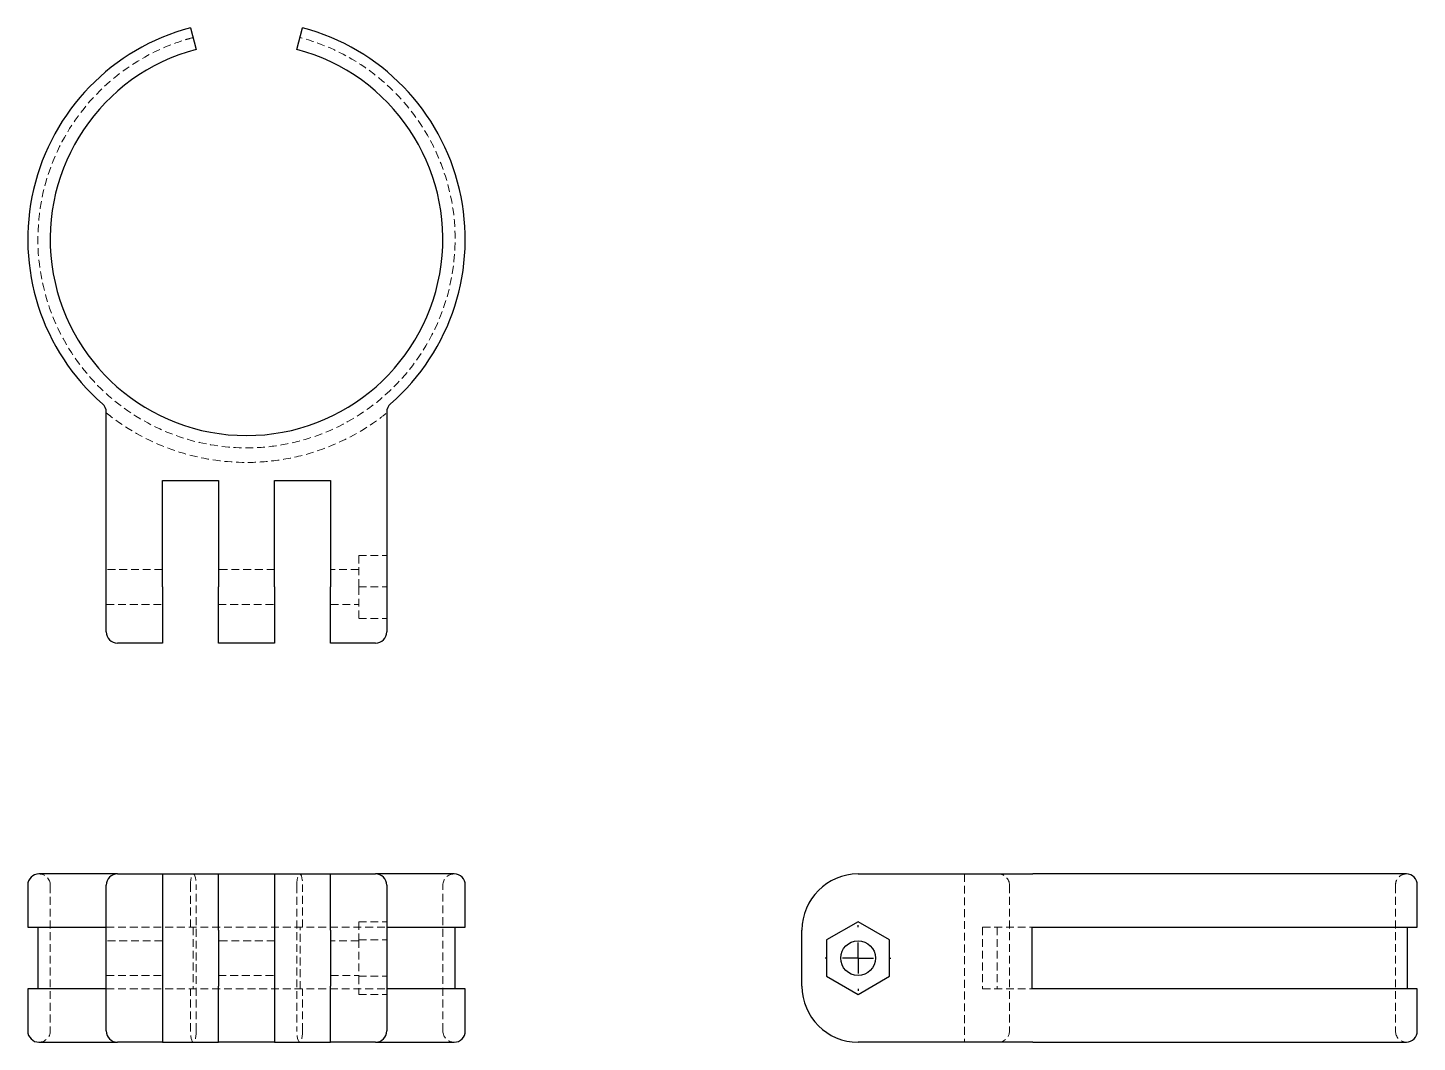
# Model space of a CAD drawing. Header units: millimetres. Extents: x 48 to 273, y 43 to 208.
import ezdxf

# ---------------------------------------------------------------- set-up
doc = ezdxf.new("R2010")
doc.units = ezdxf.units.MM
doc.linetypes.add('HIDDEN', pattern=[1.905, 1.27, -0.635])
doc.layers.add('10', color=7, linetype='Continuous')

# ---------------------------------------------------------------- blocks, each defined once
blk = doc.blocks.new('SW_CENTERMARKSYMBOL_0')
at = {"layer": '10', "color": 0}
for p, q in [((0, 5), (0, 5.31)), ((0, 0), (0, 2.5)), ((-5, 0), (-5.31, 0)), ((0, 0), (-2.5, 0)), ((0, 0), (0, -2.5)), ((0, 0), (2.5, 0)), ((5, 0), (5.31, 0)), ((0, -5), (0, -5.31))]:
    blk.add_line(p, q, dxfattribs=at)

msp = doc.modelspace()

# ---------------------------------------------------------------- linework, layer by layer
at = {"color": 7, "linetype": 'Continuous', "lineweight": 25}
for p, q in [((74.02, 207.59), (74.95, 204.08)), ((91.24, 204.08), (92.17, 207.59)), ((60.4, 117.08), (60.4, 145.36)), ((105.79, 145.36), (105.79, 117.08)), ((69.48, 134.33), (78.55, 134.33)), ((69.48, 117.08), (69.48, 134.33)), ((78.55, 134.33), (78.55, 117.08)), ((87.63, 134.33), (96.71, 134.33)), ((87.63, 117.08), (87.63, 134.33)), ((96.71, 134.33), (96.71, 117.08)), ((60.4, 109.82), (60.4, 117.08)), ((69.48, 117.08), (69.48, 108)), ((78.55, 108), (78.55, 117.08)), ((87.63, 117.08), (87.63, 108)), ((96.71, 108), (96.71, 117.08)), ((105.79, 117.08), (105.79, 109.82)), ((69.48, 108), (62.21, 108)), ((87.63, 108), (78.55, 108)), ((103.98, 108), (96.71, 108)), ((60.97, 70.62), (49.5, 70.62)), ((62.21, 70.62), (60.97, 70.62)), ((62.21, 70.62), (69.48, 70.62)), ((69.48, 70.62), (69.48, 61.54)), ((69.48, 70.62), (78.55, 70.62)), ((78.55, 70.62), (87.63, 70.62)), ((78.55, 61.54), (78.55, 70.62)), ((87.63, 70.62), (87.63, 61.54)), ((87.63, 70.62), (96.71, 70.62)), ((96.71, 70.62), (103.98, 70.62)), ((96.71, 61.54), (96.71, 70.62)), ((105.22, 70.62), (103.98, 70.62)), ((116.69, 70.62), (105.22, 70.62)), ((182.08, 70.62), (210.36, 70.62)), ((213.09, 70.62), (210.36, 70.62)), ((270.84, 70.62), (213.09, 70.62)), ((47.69, 68.8), (47.69, 61.99)), ((60.4, 61.54), (60.4, 68.8)), ((105.79, 68.8), (105.79, 61.54)), ((118.5, 61.99), (118.5, 68.8)), ((272.59, 61.99), (272.59, 68.8)), ((47.69, 61.99), (59.78, 61.99)), ((49.32, 61.99), (49.32, 52.01)), ((59.78, 61.99), (60.4, 61.99)), ((60.4, 52.46), (60.4, 61.54)), ((69.48, 61.54), (69.48, 52.46)), ((78.55, 61.54), (78.55, 52.46)), ((87.63, 61.54), (87.63, 52.46)), ((96.71, 61.54), (96.71, 52.46)), ((105.79, 61.99), (106.41, 61.99)), ((105.79, 61.54), (105.79, 52.46)), ((106.41, 61.99), (118.5, 61.99)), ((116.87, 52.01), (116.87, 61.99)), ((173, 52.46), (173, 61.54)), ((182.08, 62.87), (176.99, 59.94)), ((187.16, 59.94), (182.08, 62.87)), ((210.25, 52.01), (210.25, 61.99)), ((210.25, 61.99), (210.36, 61.99)), ((210.36, 61.99), (211.72, 61.99)), ((211.72, 61.99), (272.59, 61.99)), ((271.01, 52.01), (271.01, 61.99)), ((176.99, 59.94), (176.99, 54.06)), ((187.16, 54.06), (187.16, 59.94)), ((176.99, 54.06), (182.08, 51.13)), ((182.08, 51.13), (187.16, 54.06)), ((47.69, 52.01), (47.69, 45.2)), ((59.78, 52.01), (47.69, 52.01)), ((60.4, 52.01), (59.78, 52.01)), ((60.4, 45.2), (60.4, 52.46)), ((69.48, 52.46), (69.48, 43.38)), ((78.55, 43.38), (78.55, 52.46)), ((87.63, 52.46), (87.63, 43.38)), ((96.71, 43.38), (96.71, 52.46)), ((105.79, 52.46), (105.79, 45.2)), ((106.41, 52.01), (105.79, 52.01)), ((118.5, 52.01), (106.41, 52.01)), ((118.5, 45.2), (118.5, 52.01)), ((210.36, 52.01), (210.25, 52.01)), ((211.72, 52.01), (210.36, 52.01)), ((272.59, 52.01), (211.72, 52.01)), ((272.59, 45.2), (272.59, 52.01)), ((49.5, 43.38), (60.97, 43.38)), ((60.97, 43.38), (62.21, 43.38)), ((69.48, 43.38), (62.21, 43.38)), ((69.48, 43.38), (78.55, 43.38)), ((87.63, 43.38), (78.55, 43.38)), ((87.63, 43.38), (96.71, 43.38)), ((103.98, 43.38), (96.71, 43.38)), ((103.98, 43.38), (105.22, 43.38)), ((105.22, 43.38), (116.69, 43.38)), ((210.36, 43.38), (182.08, 43.38)), ((210.36, 43.38), (213.09, 43.38)), ((213.09, 43.38), (270.84, 43.38))]:
    msp.add_line(p, q, dxfattribs=at)
at = {"color": 7, "linetype": 'HIDDEN', "lineweight": 18}
for p, q in [((101.25, 122.16), (101.25, 117.08)), ((101.25, 122.16), (105.79, 122.16)), ((69.48, 119.89), (60.4, 119.89)), ((87.63, 119.89), (78.55, 119.89)), ((101.25, 119.89), (96.71, 119.89)), ((101.25, 117.08), (101.25, 111.99)), ((101.25, 117.08), (105.79, 117.08)), ((60.4, 114.26), (69.48, 114.26)), ((78.55, 114.26), (87.63, 114.26)), ((96.71, 114.26), (101.25, 114.26)), ((101.25, 111.99), (105.79, 111.99)), ((199.33, 70.62), (199.33, 43.38)), ((51.32, 68.8), (51.32, 45.2)), ((74.02, 61.99), (74.02, 68.8)), ((74.95, 45.2), (74.95, 68.8)), ((91.24, 68.8), (91.24, 45.2)), ((92.17, 61.99), (92.17, 68.8)), ((114.87, 45.2), (114.87, 68.8)), ((206.59, 68.8), (206.59, 45.2)), ((269.08, 68.8), (269.08, 45.2)), ((74.44, 61.99), (74.44, 52.01)), ((91.75, 52.01), (91.75, 61.99)), ((101.25, 62.87), (101.25, 59.94)), ((101.25, 62.87), (105.79, 62.87)), ((202.23, 61.99), (202.23, 52.01)), ((204.59, 61.99), (204.59, 52.01)), ((210.25, 61.99), (210.25, 52.01)), ((271.01, 61.99), (271.01, 52.01)), ((69.48, 59.81), (60.4, 59.81)), ((87.63, 59.81), (78.55, 59.81)), ((101.25, 59.81), (96.71, 59.81)), ((101.25, 59.94), (101.25, 54.06)), ((101.25, 59.94), (105.79, 59.94)), ((60.4, 54.19), (69.48, 54.19)), ((78.55, 54.19), (87.63, 54.19)), ((96.71, 54.19), (101.25, 54.19)), ((101.25, 54.06), (101.25, 51.13)), ((101.25, 54.06), (105.79, 54.06)), ((74.02, 45.2), (74.02, 52.01)), ((92.17, 45.2), (92.17, 52.01)), ((101.25, 51.13), (105.79, 51.13))]:
    msp.add_line(p, q, dxfattribs=at)
at = {"color": 7, "linetype": 'HIDDEN', "lineweight": 18, "flags": 128}
for points in [[(74.02, 68.8), (74.03, 69.24), (74.07, 69.65), (74.13, 70.01), (74.22, 70.3), (74.32, 70.5), (74.42, 70.61), (74.54, 70.61), (74.65, 70.5), (74.75, 70.3), (74.83, 70.01), (74.89, 69.65), (74.93, 69.24), (74.95, 68.8)], [(91.24, 68.8), (91.26, 69.24), (91.3, 69.65), (91.36, 70.01), (91.44, 70.3), (91.54, 70.5), (91.65, 70.61), (91.76, 70.61), (91.87, 70.5), (91.97, 70.3), (92.06, 70.01), (92.12, 69.65), (92.16, 69.24), (92.17, 68.8)], [(74.95, 45.2), (74.93, 44.76), (74.89, 44.35), (74.83, 43.99), (74.75, 43.7), (74.65, 43.5), (74.54, 43.39), (74.42, 43.39), (74.32, 43.5), (74.22, 43.7), (74.13, 43.99), (74.07, 44.35), (74.03, 44.76), (74.02, 45.2)], [(92.17, 45.2), (92.16, 44.76), (92.12, 44.35), (92.06, 43.99), (91.97, 43.7), (91.87, 43.5), (91.76, 43.39), (91.65, 43.39), (91.54, 43.5), (91.44, 43.7), (91.36, 43.99), (91.3, 44.35), (91.26, 44.76), (91.24, 45.2)]]:
    msp.add_lwpolyline(points, dxfattribs=at)
at = {"color": 7, "linetype": 'Continuous', "lineweight": 25}
msp.add_circle((182.08, 57), 2.81, dxfattribs=at)
for centre, radius, start, end in [((83.09, 173.37), 35.41, 104.8572, 228.8116), ((83.09, 173.37), 35.41, 311.1884, 75.1428), ((83.09, 173.37), 31.78, 104.8572, 75.1428), ((58.58, 145.36), 1.82, 0, 48.8116), ((107.61, 145.36), 1.82, 131.1884, 180), ((62.21, 109.82), 1.82, 180, 270), ((103.98, 109.82), 1.82, 270, 0), ((49.5, 68.8), 1.82, 90, 180), ((62.21, 68.8), 1.82, 90, 180), ((103.98, 68.8), 1.82, 0, 90), ((116.69, 68.8), 1.82, 0, 90), ((182.08, 61.54), 9.08, 90, 180), ((270.81, 68.83), 1.79, 359.1193, 88.9328), ((182.08, 52.46), 9.08, 180, 270), ((49.5, 45.2), 1.82, 180, 270), ((62.21, 45.2), 1.82, 180, 270), ((103.98, 45.2), 1.82, 270, 0), ((116.69, 45.2), 1.82, 270, 0), ((270.81, 45.16), 1.78, 270.7603, 1.1876)]:
    msp.add_arc(centre, radius, start, end, dxfattribs=at)
at = {"color": 7, "linetype": 'HIDDEN', "lineweight": 18}
for centre, radius, start, end in [((49.5, 68.8), 1.82, 0, 90), ((116.69, 68.8), 1.82, 90, 180), ((204.78, 68.8), 1.82, 0, 90), ((270.86, 68.84), 1.78, 90.7603, 181.1876), ((49.5, 45.2), 1.82, 270, 0), ((116.69, 45.2), 1.82, 180, 270), ((204.78, 45.2), 1.82, 270, 0), ((270.87, 45.17), 1.79, 179.1193, 268.9328)]:
    msp.add_arc(centre, radius, start, end, dxfattribs=at)
for points, knots in [([(74.44, 206.01), (74.06, 205.91), (73.67, 205.8), (71.14, 205.03), (68.89, 204.12), (63.58, 201.15), (60.53, 198.83), (55.07, 192.66), (52.7, 188.82), (49.65, 180.01), (49.01, 175.1), (49.92, 165.34), (51.47, 160.6), (56.18, 152.43), (59.28, 149.05), (65.97, 143.95), (69.51, 142.24), (76.28, 140.1), (79.53, 139.66), (83.88, 139.57), (85.36, 139.63), (88.51, 139.99), (90.2, 140.3), (95.4, 141.71), (99.21, 143.35), (106.5, 148.61), (110.04, 152.31), (115.24, 161.69), (116.81, 167.31), (116.92, 178.81), (115.44, 184.52), (110.29, 194.12), (106.72, 197.95), (99.24, 203.39), (95.36, 205.06), (91.75, 206.01)], [0.0665881, 0.0665881, 0.0665881, 0.0665881, 0.0747783, 0.0747783, 0.1196453, 0.1196453, 0.1794679, 0.1794679, 0.2392906, 0.2392906, 0.2991132, 0.2991132, 0.3589359, 0.3589359, 0.4187585, 0.4187585, 0.4785812, 0.4785812, 0.5384038, 0.5384038, 0.5683152, 0.5683152, 0.5982265, 0.5982265, 0.6580491, 0.6580491, 0.7178718, 0.7178718, 0.7776944, 0.7776944, 0.8375171, 0.8375171, 0.8973397, 0.8973397, 0.9571624, 0.9571624, 0.9571624, 0.9571624]), ([(60.4, 145.25), (60.66, 145.04), (60.93, 144.83), (64.78, 141.9), (68.57, 140.07), (75.81, 137.77), (79.28, 137.3), (83.93, 137.21), (85.52, 137.28), (88.89, 137.66), (90.7, 137.99), (96.26, 139.5), (100.33, 141.25), (104.76, 144.44), (105.28, 144.84), (105.79, 145.25)], [0.4142973, 0.4142973, 0.4142973, 0.4142973, 0.4187585, 0.4187585, 0.4785812, 0.4785812, 0.5384038, 0.5384038, 0.5683152, 0.5683152, 0.5982265, 0.5982265, 0.6580491, 0.6580491, 0.6660373, 0.6660373, 0.6660373, 0.6660373]), ([(60.4, 61.99), (60.66, 61.99), (60.93, 61.99), (64.78, 61.99), (68.57, 61.99), (75.81, 61.99), (79.28, 61.99), (83.93, 61.99), (85.52, 61.99), (88.89, 61.99), (90.7, 61.99), (96.26, 61.99), (100.33, 61.99), (104.76, 61.99), (105.28, 61.99), (105.79, 61.99)], [0.4142973, 0.4142973, 0.4142973, 0.4142973, 0.4187585, 0.4187585, 0.4785812, 0.4785812, 0.5384038, 0.5384038, 0.5683152, 0.5683152, 0.5982265, 0.5982265, 0.6580491, 0.6580491, 0.6660373, 0.6660373, 0.6660373, 0.6660373]), ([(202.26, 61.99), (202.25, 61.99), (202.22, 61.99), (202.4, 61.99), (202.84, 61.99), (203.55, 61.99), (204.49, 61.99), (205.67, 61.99), (207.1, 61.99), (208.64, 61.99), (209.76, 61.99), (210.25, 61.99)], [0, 0, 0, 0, 0.031551, 0.153935, 0.279884, 0.405831, 0.528055, 0.650281, 0.776043, 0.901804, 1, 1, 1, 1]), ([(60.4, 52.01), (62, 52.01), (63.7, 52.01), (66.37, 52.01), (67.29, 52.01), (68.69, 52.01), (69.17, 52.01), (70.12, 52.01), (70.6, 52.01), (73.01, 52.01), (74.98, 52.01), (77.99, 52.01), (79.01, 52.01), (80.54, 52.01), (81.06, 52.01), (82.09, 52.01), (82.6, 52.01), (85.16, 52.01), (87.18, 52.01), (90.19, 52.01), (91.19, 52.01), (92.68, 52.01), (93.18, 52.01), (94.16, 52.01), (94.65, 52.01), (97.06, 52.01), (98.91, 52.01), (101.58, 52.01), (102.45, 52.01), (104.16, 52.01), (104.99, 52.01), (105.79, 52.01)], [0, 0, 0, 0, 0.125, 0.125, 0.1875, 0.1875, 0.21875, 0.21875, 0.25, 0.25, 0.375, 0.375, 0.4375, 0.4375, 0.46875, 0.46875, 0.5, 0.5, 0.625, 0.625, 0.6875, 0.6875, 0.71875, 0.71875, 0.75, 0.75, 0.875, 0.875, 0.9375, 0.9375, 1, 1, 1, 1]), ([(202.26, 52.01), (202.25, 52.01), (202.22, 52.01), (202.4, 52.01), (202.84, 52.01), (203.55, 52.01), (204.49, 52.01), (205.67, 52.01), (207.1, 52.01), (208.64, 52.01), (209.76, 52.01), (210.25, 52.01)], [0, 0, 0, 0, 0.0315512, 0.1539358, 0.2798843, 0.4058311, 0.5280555, 0.6502815, 0.7760434, 0.9018044, 1, 1, 1, 1])]:
    msp.add_open_spline(points, degree=3, knots=knots, dxfattribs=at)

# ---------------------------------------------------------------- block references
at = {"layer": '10'}
msp.add_blockref('SW_CENTERMARKSYMBOL_0', (182.08, 57), dxfattribs=at)

doc.saveas('drawing.dxf')
